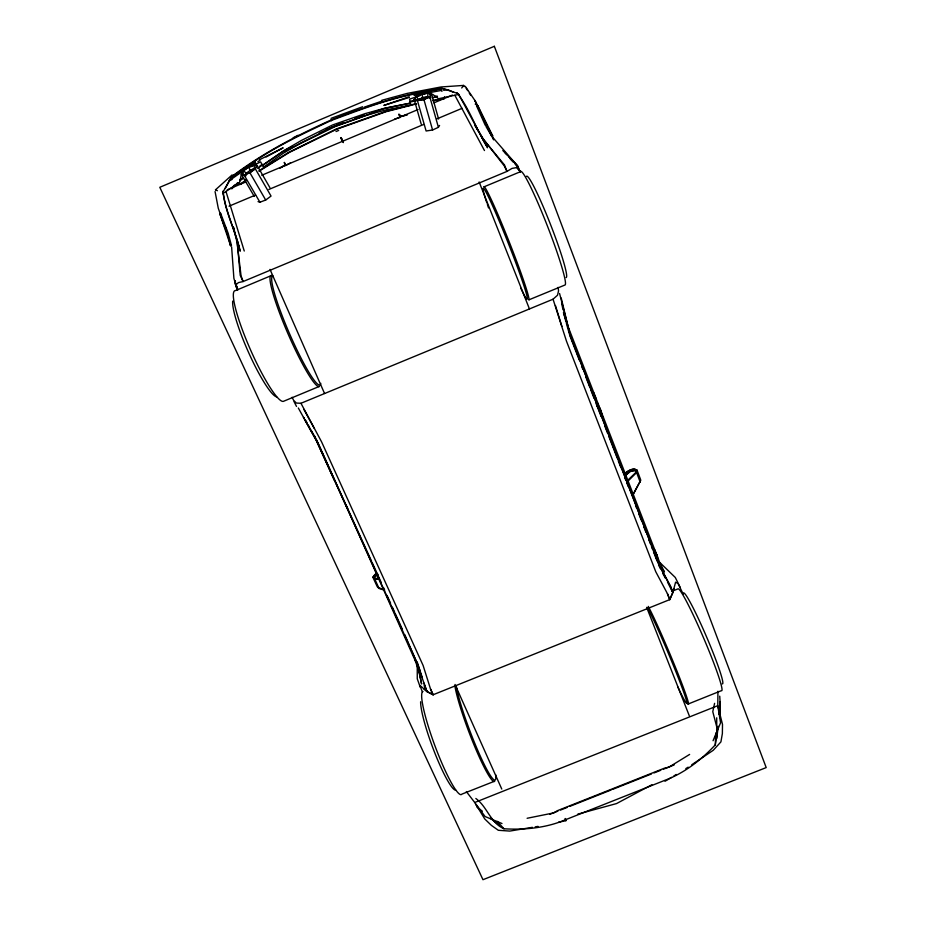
<?xml version="1.0" encoding="UTF-8"?>
<svg xmlns="http://www.w3.org/2000/svg" width="926" height="926" viewBox="0 0 926 926"><rect width="100%" height="100%" fill="white"/><g stroke="black" fill="none" stroke-linecap="round" stroke-linejoin="round"><path stroke-width="1.39" d="M716.724 717.8L716.747 736.483L715.289 744.851C701.387 759.852 684.152 773.233 664.868 780.317L564.976 819.95C546.074 827.994 524.382 830.043 503.964 828.77C490.224 822.716 487.261 806.673 475.837 798.478M718.229 726.331L716.724 738.566M715.289 744.851L715.74 733.079M238.595 183.464L240.251 184.413L246.131 179.794M601.124 416.584L597.143 406.306L597.687 402.602L567.904 326.172L563.448 312.71M658.942 564.385L597.768 406.398L597.953 403.285L659.428 561.804L658.594 564.953L660.388 568.68M597.768 406.398L597.143 406.306L597.351 403.134M627.585 480.941L636.417 472.376C637.887 465.697 626.069 470.721 624.981 473.996M636.903 470.119C632.886 467.549 627.828 470.975 625.038 474.17M718.935 714.143L720.081 701.619L719.733 696.167M625.004 474.401C625.988 471.45 636.845 466.588 635.734 472.619L627.342 480.768M719.629 711.92L720.081 701.619L719.051 714.432M636.637 471.45L635.942 470.454M428.032 93.202L421.862 94.209L416.283 96.721L418.633 99.58L422.893 97.658L427.604 96.906L428.032 93.202L431.203 94.313L430.416 96.605M240.239 251.212C235.736 230.979 225.192 211.684 223.073 191.196M222.958 191.346C224.972 211.579 235.401 230.667 239.857 250.633M418.876 670.69L421.608 683.99L418.83 671.026L415.334 661.014L416.874 662.773L426.921 691.537L433.113 694.766L669.753 599.608L672.913 592.304L670.644 586.436L659.243 565.01L659.717 562.418L675.285 577.465L680.193 587.397M633.118 494.669L640.642 480.444L632.979 494.507M718.889 713.379L720.046 707.545L720.208 717.8M714.594 703.343L712.777 711.666L716.851 727.292M672.913 592.304L675.598 582.165L678.075 583.577L683.261 594.237M433.009 100.807L444.029 98.723L444.561 96.848M672.866 591.205L673.792 588.577M713.066 740.719L720.567 722.859L717.777 705.67L717.939 691.236M558.089 287.384L558.552 290.868L557.51 295.232L553.053 299.202L566.492 341.208L655.77 571.747L667.438 593.682L669.753 599.608L672.808 592.605L670.517 586.737L658.976 564.976L570.3 335.733L561.202 297.998M225.168 188.476L231.153 177.769L242.624 169.643M223.803 190.629L231.361 176.912C261.838 153.566 295.996 135.891 330.848 120.102L331.172 119.963C367.043 105.969 403.782 93.815 442.015 88.271L456.136 92.936M241.339 174.25L244.105 175.026L249.904 172.768L255.31 168.81L257.127 165.488L254.326 164.759L248.596 167.131L243.202 170.928L241.339 174.25L254.256 196.416M246.362 173.162L245.008 175.581L241.709 174.042L243.48 170.87L246.362 173.162L250.506 170.176L254.708 168.555M245.263 175.465L246.605 173.046M438.588 119.003L431.609 94.186L428.275 93.04L421.816 94.082L415.971 96.721L414.13 99.418L417.418 100.598L426.11 130.994L432.581 129.999L438.403 127.313L439.561 125.45M417.418 100.598L423.923 99.557L429.826 96.894L431.609 94.186M431.203 94.313L429.502 96.883L423.876 99.429L417.672 100.425L414.535 99.302L416.283 96.721M558.621 822.195L565.89 820.691L565.531 818.572M322.144 452.062L415.091 660.377L417.279 662.298L422.337 677.774M377.785 574.213L374.035 578.021L375.412 579.468L373.954 576.967L375.748 574.467M377.31 586.829L372.877 577.234L376.905 573.229M374.949 574.375L373.039 577.002L374.66 578.785L379.047 588.45L383.896 590.001M426.921 691.537L423.853 682.96M461.704 87.982L463.706 85.412L464.157 86.662M416.874 662.773L404.812 634.727M231.569 188.175L234.533 185.038M231.801 188.892L237.704 182.607M290.66 162.779L285.532 165.65L284.213 162.606M636.417 472.376L627.654 481.346M215.492 189.818L232.171 174.864M401.363 116.19L399.129 114.28L400.379 117.359L394.684 119.049M235.945 284.282L237.832 289.884L235.945 284.803L238.41 282.615L243.075 281.55L506.985 171.403L512.02 168.405L516.847 167.548L520.62 171.75L516.847 167.548M243.26 173.104L241.177 174.864L239.73 182.318L222.68 193.65M625.721 475.119L630.641 471.137L633.882 470.616L636.648 471.265M625.687 475.142L630.456 471.299L633.882 470.616M258.053 201.636L259.917 202.215L265.704 200.028L271.04 196.069L255.31 168.81M255.02 162.536L232.692 178.278L232.287 176.299L254.766 161.02L255.426 163.474L254.766 161.02M259.014 170.766L289.039 152.153L336.277 128.992L386.13 111.294L416.341 103.55M240.251 184.413L246.142 180.269M259.118 171.171L289.282 152.454L336.404 129.362L386.142 111.699L416.492 103.92M689.627 754.424L668.885 767.179L664.347 768.221L557.649 810.586L553.69 812.912L527.114 818.283M243.677 168.902C270.473 148.993 300.811 134.698 330.929 120.623L331.485 120.392C359.983 109.905 388.503 98.665 418.506 93.248M239.672 180.026L243.225 177.549M259.836 166.009L262.208 164.365M239.88 180.744L243.434 178.267M257.671 168.37L262.417 165.071M251.594 166.032L255.784 163.15M257.879 161.714L259.974 160.267M235.077 175.616L238.619 173.208M375.84 575.532L377.704 574.27M691.757 764.749L713.217 750.303L720.914 741.888L722.373 733.554L722.5 724.398L717.777 705.67L474.725 802.495L466.334 791.568M282.048 167.05L284.27 165.615M279.791 168.382L284.27 165.488M671.512 777.412L665.018 781.266M673.897 775.942L676.269 774.483M685.796 768.615L688.18 767.156M284.294 151.829L286.736 150.394M651.916 784.739L616.542 803.571L577.789 814.139M266.063 156.992L283.136 147.813L259.535 159.758M229.058 181.01L232.31 179.285M292.315 146.435L283.865 150.88L262.475 165.36L263.354 167.236L283.333 153.195L301.135 142.824L332.793 127.117L366.765 115.194L386.721 109.685L410.912 105.159L409.558 99.175L420.485 95.413M289.19 149.04L335.177 126.538L374.335 112.416M293.125 137.789L298.137 135.254M250.564 166.923L260.623 161.865L262.475 165.36L283.564 150.845L301.332 140.486L332.608 124.952L365.075 113.643L385.008 108.145L410.311 103.156L385.054 108.296L372.032 112.509M326.369 129.605L338.708 124.339M319.308 133.298L335.073 125.786M418.367 99.684L422.626 97.751L427.337 96.998L429.757 97.855M336.045 131.527L338.696 130.416M227.24 189.772L245.83 181.947M261.757 175.257L418.077 109.523M433.947 102.855L452.455 95.065M229.046 206.185L255.576 195.039M268.841 189.471L423.749 124.42M436.968 118.864L462.074 108.319M219.809 213.686L220.631 213.339L228.085 233.074L231.454 245.448L230.643 245.784L227.264 233.421L219.809 213.686L230.643 245.784M485.965 126.468L491.509 135.891L492.782 136.029L478.036 106.085L476.554 105.9L485.27 125.288M220.018 214.392L220.631 213.339M477.203 106.421L478.036 106.085M230.308 245.251L231.118 244.915M491.509 135.891L492.782 136.029M292.107 397.277L293.6 400.31L296.366 403.065L300.962 403.285L553.053 299.202M673.202 590.8L677.994 588.867A55.433 4.132 66.8 0 1 704.466 640.016A55.433 4.132 66.8 0 1 721.354 690.692L688.087 704.049M549.928 814.267L557.927 811.095M560.589 810.03L567.256 807.391M569.918 806.326L611.218 789.936M612.561 789.403L651.383 773.986M654.057 772.921L660.747 770.27M663.421 769.205L674.14 764.957M241.709 174.042L244.348 174.782L249.87 172.641L255.032 168.856L256.768 165.696L254.094 164.99L254.453 168.671L250.263 170.303L248.596 167.131M331.068 118.343L362.645 106.745M336.416 125.288L343.152 122.822M354.797 118.505L364.173 115.102M422.464 692.058L419.767 685.171L426.666 691.375L433.113 694.766L430.521 689.013L423.136 665.539L400.414 615.431L321.623 441.945L300.962 403.285M364.543 107.057L381.94 101.131M409.095 96.802L383.85 105.414L409.292 97.415M443.728 90.447L446.1 89.695M381.662 100.332L407.093 93.422L441.031 86.963L463.706 85.412M406.85 114.963L401.595 116.155L406.931 115.056M429.965 94.545L432.662 94.302L438.484 98.746L458.752 94.406L487.481 147.766M414.2 95.008L413.818 94.058L440.753 88.572L441.968 91.338M410.97 101.096L413.737 100.564M434.421 96.559L437.188 96.026M409.905 102.034L415.415 100.969M431.979 97.762L437.489 96.698M419.791 93.005L442.234 88.722L448.323 89.938L453.809 92.311M432.743 100.436L444.029 98.723M441.586 90.389L414.431 95.436L413.818 94.058M532.392 827.335L509.763 831.085L498.338 830.286L491.37 825.367L484.749 818.954L474.725 802.495L485.074 816.524L501.985 823.527M535.228 826.86L538.052 826.397M520.215 172.074L517.935 166.367M375.354 578.461L379.197 578.461M374.66 578.785L378.699 578.785M374.66 579.074L378.792 579.097M475.212 104.117L475.802 104.163M658.594 564.953L659.243 565.01M672.808 592.605L667.496 581.945M415.091 660.377L415.693 660.539M371.65 561.376L317.56 442.443M383.873 589.793L377.739 587.234L379.047 588.45M427.604 96.906L430.023 97.762M215.515 189.83L217.413 190.721M304.341 417.915L303.462 417.499L316.298 440.267L416.989 662.576L419.779 670.274M244.348 174.782L246.131 175.697M424.12 689.06L427.175 691.201M499.172 824.997L490.329 818.248M476.902 807.021L482.342 811.176M457.05 92.913C469.76 109.013 476.265 129.686 487.354 147.072M456.831 92.913L458.752 94.406M414.535 99.302L416.387 100.807M640.271 482.365L636.613 472.584M475.918 804.763L477.642 806.534M374.162 578.148L373.954 576.967M502.818 150.51L506.777 154.654M508.756 156.714L517.646 166.032M504.682 152.315L518.085 166.634M510.249 158.948L513.212 162.062M515.192 164.133L517.553 166.738M497.204 821.385L503.964 828.77M492.887 137.557L517.495 165.777M661.395 567.835L664.451 572.025L659.717 562.418M465.28 86.326L474.876 100.436L485.594 122.869M653.212 547.787L657.437 556.433L657.634 559.142M476.3 104.777L478.777 108.712L474.876 100.436L479.726 110.703M466.148 88.236L467.699 90.632M469.239 93.04L470.79 95.447M481.694 137.395L504.52 164.99L506.985 171.403L504.23 165.823L483.465 139.189L474.552 124.663L478.105 130.89M492.343 135.543L486.092 124.941L477.376 105.552M244.105 175.026L259.917 202.215M249.904 172.768L265.704 200.028M257.127 165.488L269.941 187.735M343.384 142.326L340.699 137.661L343.338 142.616M481.647 137.117L486.625 145.845M454.828 95.251L484.472 150.544M311.055 430.069L315.245 437.512M662.842 573.599L665.493 578.368M305.661 420.335L306.992 422.754M308.323 425.161L309.654 427.58M597.733 404.338L600.361 409.13L602.687 417.105M314.273 428.414L303.821 409.315M304.7 419.536L316.102 440.047L334.355 480.258M298.311 407.984L304.064 418.378M342.979 141.25L341.011 137.534L342.794 141.122M488.187 129.177L490.699 133.981M294.017 401.56L296.505 406.433M346.382 505.816L347.667 508.339M331.01 120.033L331.392 120.797M518.085 167.814L519.683 171.009M487.608 127.394L493.627 139.525M487.678 127.638L493.708 139.791M667.438 593.682L669.753 599.608M480.941 113.273L487.007 126.11L479.263 109.662M479.367 109.974L487.088 126.376M426.666 691.375L424.085 685.691M433.113 694.766L430.521 689.013M316.646 439.989L321.565 450.777M372.24 562.684L381.118 582.315M383.48 587.547L384.66 590.163M387.033 595.395L390.575 603.254M392.358 607.178L394.719 612.41M395.321 613.718L402.44 629.472M593.311 392.173L595.568 399.002M593.068 391.71L595.603 397.347L595.95 400.842M232.287 176.299L232.704 177.225M455.013 684.464L501.765 789.045M592.999 392.682L594.504 396.073M314.794 436.262L317.005 441.216M270.01 269.385L324.551 393.492M284.432 162.374L285.764 165.418M654.578 549.569L657.205 555.832L657.367 558.517M654.265 550.044L656.87 556.306M398.782 114.28L400.032 117.371M479.136 181.971L529.452 308.96M646.661 607.375L689.326 715.867M440.753 88.572L441.123 89.521M597.49 405.715L570.323 335.432L559.57 293.473M579.282 360.11L569.884 335.779M581.829 366.696L582.848 369.335M585.903 377.241L589.989 387.809M591.008 390.448L594.075 398.377M596.112 403.655L597.143 406.306M604.609 425.578L607.63 433.368M608.637 435.961L617.283 458.312M618.313 460.963L620.929 467.711M624.587 477.145L625.629 479.842M626.67 482.539L628.245 486.59M635.549 505.469L636.602 508.166M638.685 513.56L641.243 520.146M643.79 526.732L645.839 532.01M648.894 539.916L650.422 543.875M651.453 546.502L652.471 549.141M653.49 551.78L657.066 561.006M636.926 469.887L640.699 479.842M235.945 284.803L237.426 290.22L235.528 284.571L235.331 281.006M420.3 687.347L417.267 678.804L417.244 665.933M565.115 818.515L565.89 820.691M225.041 225.956L226.453 229.926M226.43 231.512L218.27 208.211L215.064 191.555M231.616 246.929L233.896 278.344L237.299 289.954M555.426 305.499L561.897 326.415M244.256 251.027L225.979 191.462M421.862 94.209L422.893 97.658M414.13 99.418L421.237 124.2M423.923 99.557L432.581 129.999M566.376 323.348L569.502 334.39M429.826 96.894L438.403 127.313M233.468 227.264L234.602 231.384M236.871 239.626L239.51 249.244M563.587 312.502L565.994 321.97M233.421 227.264L237.056 242.357L241.049 275.728L243.075 281.55L240.239 275.358L237.056 239.857M561.596 302.744L562.973 309.747M235.401 284.305L235.216 280.752M418.413 668.178L418.83 671.026M486.845 202.898A59.669 3.044 68.4 0 1 491.671 203.766A59.669 3.044 68.4 0 1 521.87 279.617A59.669 3.044 68.4 0 1 520.863 288.31M488.546 207.933A59.669 3.044 68.4 0 1 487.377 204.507M526.431 176.461A54.379 4.665 68.7 0 1 550.079 223.374A54.379 4.665 68.7 0 1 566.11 277.534M320.778 383.364A59.287 7.408 66.5 0 1 290.787 336.532A59.287 7.408 66.5 0 1 273.17 276.122M276.689 396.884A53.893 8.635 66.1 0 1 249.881 355.329A53.893 8.635 66.1 0 1 232.692 301.112M495.665 774.68A53.94 6.054 69.2 0 1 479.217 753.706A53.94 6.054 69.2 0 1 456.275 686.085M455.8 790.191A49.032 7.038 69.6 0 1 435.035 753.533A49.032 7.038 69.6 0 1 420.624 701.769M422.974 691.467A54.993 7.732 69.6 0 0 435.718 747.895A54.993 7.732 69.6 0 0 461.877 794.126L494.762 781.139A55.039 6.227 69.2 0 1 474.656 746.414A55.039 6.227 69.2 0 1 454.828 685.599M647.587 607.78A54.252 2.477 67.1 0 1 680.263 682.856A54.252 2.477 67.1 0 1 677.832 686.965M683.538 592.987A49.437 3.831 66.8 0 1 707.001 637.887A49.437 3.831 66.8 0 1 722.268 683.851M648.258 606.391A55.363 2.57 67.1 0 1 677.045 671.269A55.363 2.57 67.1 0 1 686.351 701.642M494.345 46.3L159.804 187.284L482.967 879.7L766.196 767.585L494.345 46.3M271.561 275.473L235.551 290.567A60.433 9.515 66.2 0 0 249.788 348.176A60.433 9.515 66.2 0 0 283.796 401.178L319.389 386.397A60.491 7.628 66.5 0 1 287.384 332.353A60.491 7.628 66.5 0 1 271.561 275.473M520.389 171.727L483.766 186.936A60.885 3.172 68.4 0 1 508.698 240.598A60.885 3.172 68.4 0 1 528.723 299.908L564.918 285.034A60.966 5.047 68.7 0 0 546.896 224.694A60.966 5.047 68.7 0 0 520.389 171.738"/></g></svg>
